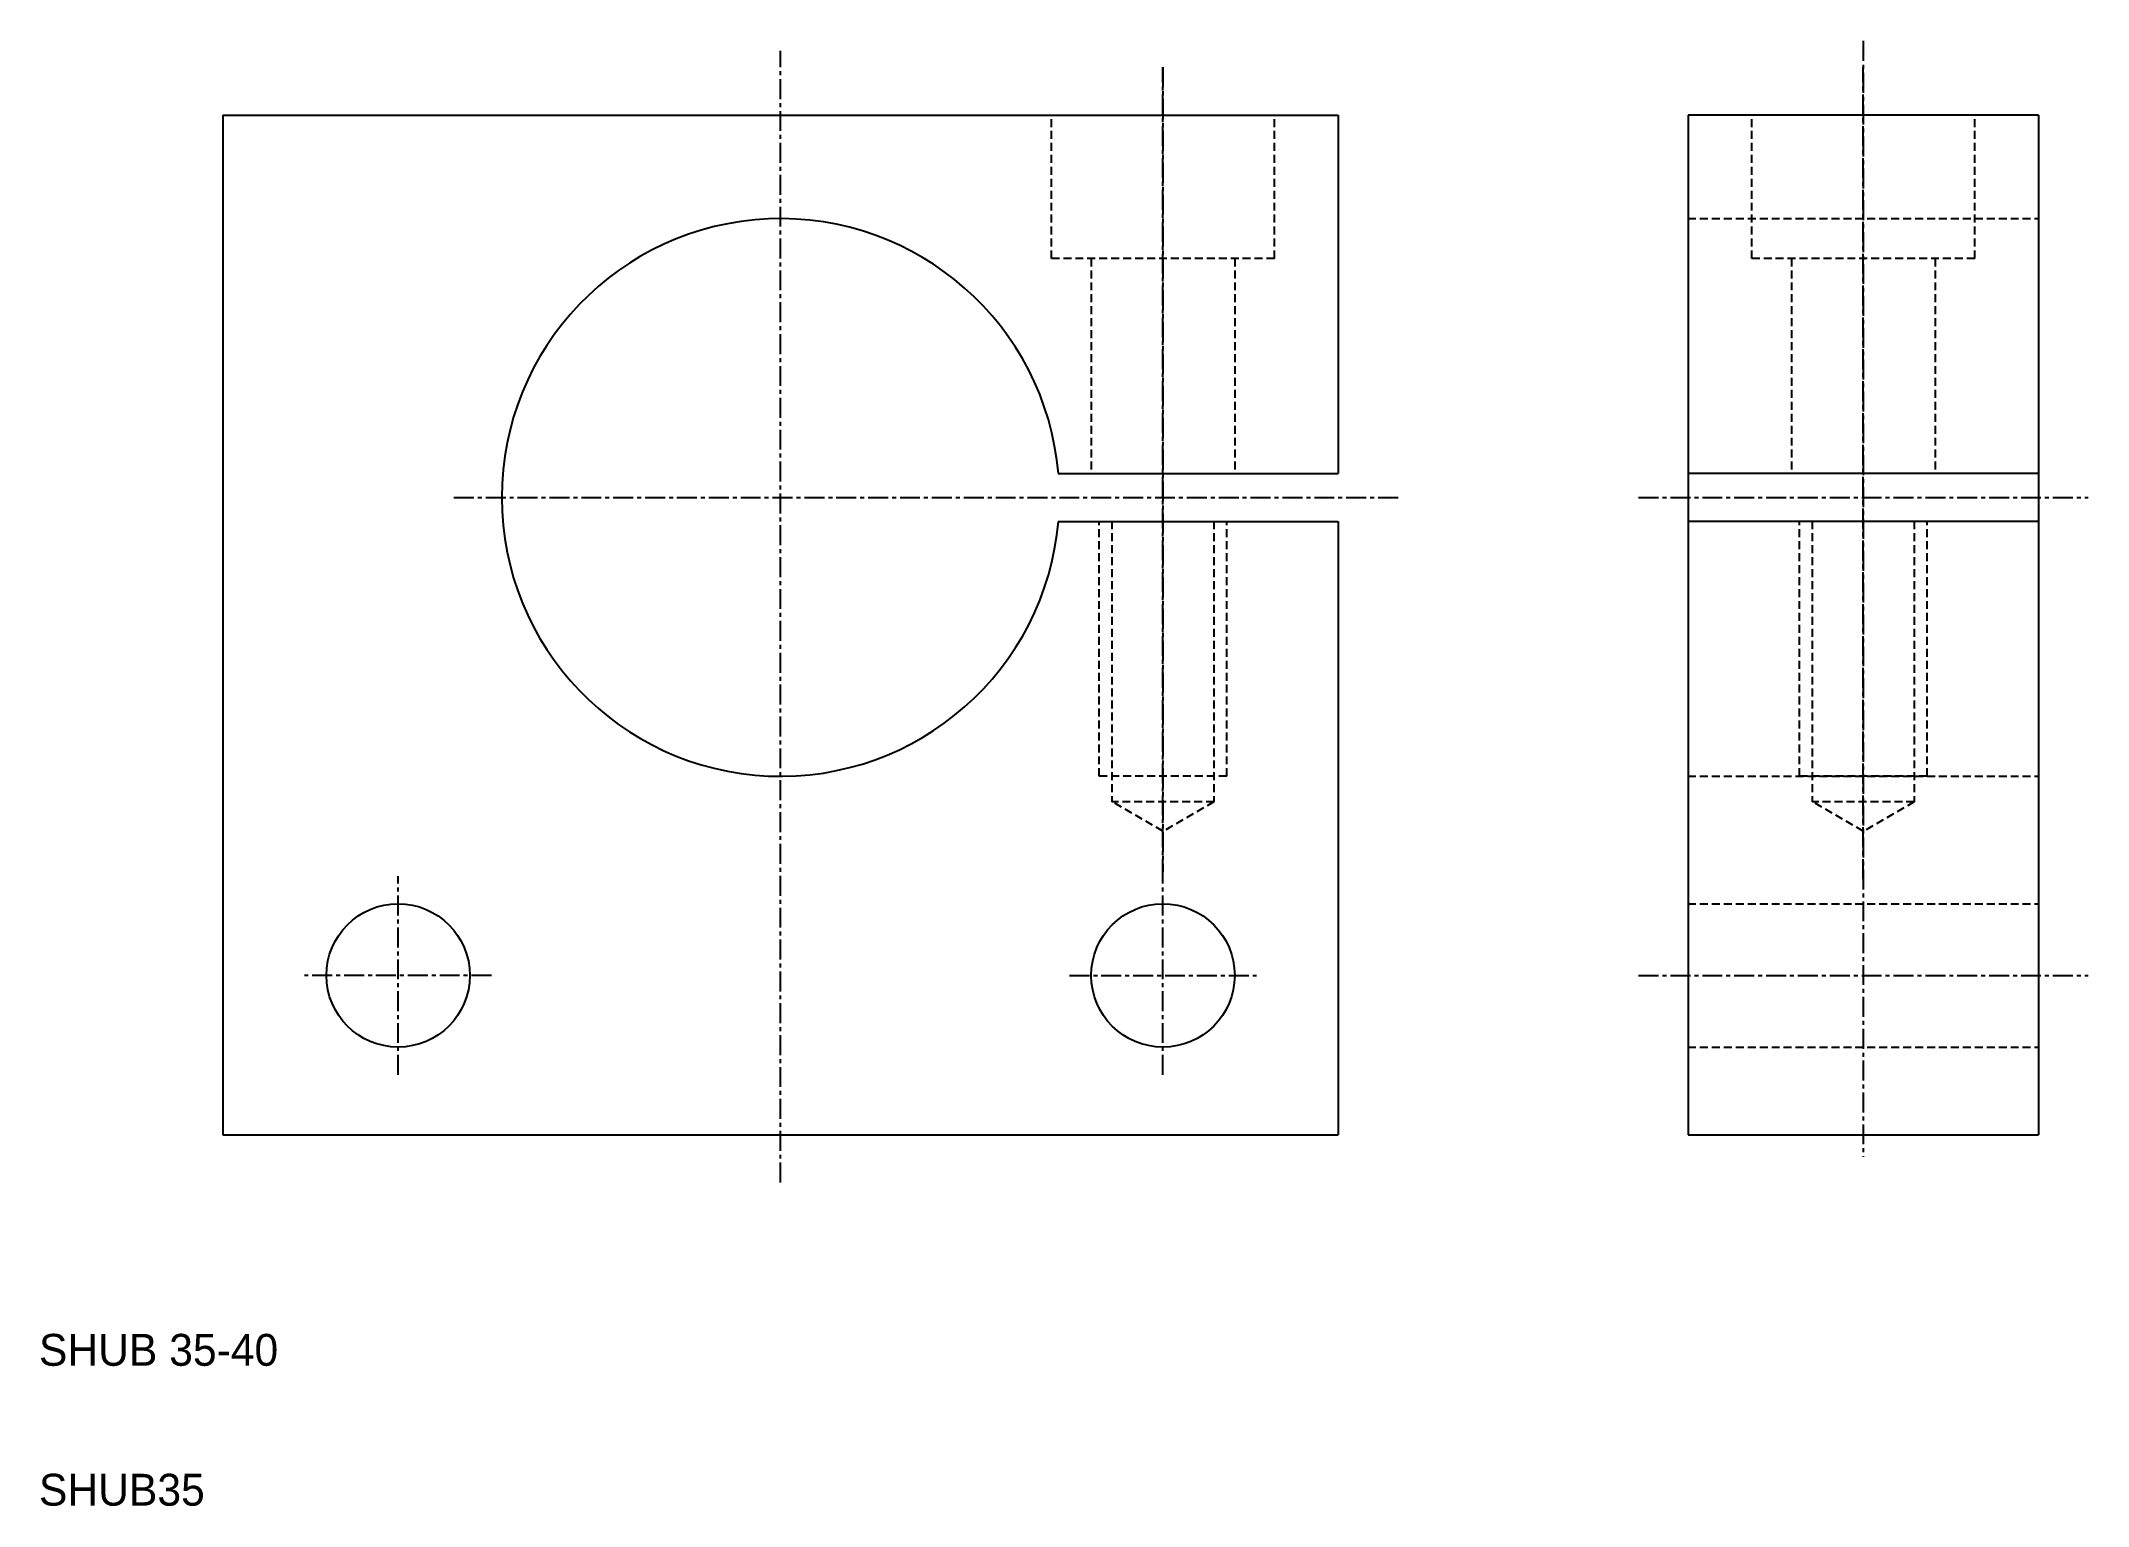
# Model space of a CAD drawing. Extents: x 38 to 166, y 80 to 172.
import ezdxf

# ---------------------------------------------------------------- set-up
doc = ezdxf.new("R2010")
doc.units = 0
doc.linetypes.add('CENTER', pattern=[2, 1.25, -0.25, 0.25, -0.25])
doc.linetypes.add('DASHED', pattern=[0.75, 0.5, -0.25])
doc.layers.get('0').update_dxf_attribs({"linetype": 'CONTINUOUS'})
doc.layers.add('CENTER', color=1, linetype='CENTER')

msp = doc.modelspace()

# ---------------------------------------------------------------- linework, layer by layer
at = {"color": 7, "linetype": 'CONTINUOUS'}
for p, q in [((49.04, 167.41), (49.04, 103.41)), ((49.04, 167.41), (119.04, 167.41)), ((119.04, 167.41), (119.04, 144.91)), ((140.99, 167.41), (140.99, 103.41)), ((162.99, 167.41), (140.99, 167.41)), ((162.99, 167.41), (162.99, 103.41)), ((101.47, 144.91), (119.04, 144.91)), ((162.99, 144.91), (140.99, 144.91)), ((101.47, 141.91), (119.04, 141.91)), ((119.04, 141.91), (119.04, 103.41)), ((162.99, 141.91), (140.99, 141.91)), ((49.04, 103.41), (119.04, 103.41)), ((140.99, 103.41), (162.99, 103.41))]:
    msp.add_line(p, q, dxfattribs=at)
at = {"color": 3, "linetype": 'DASHED'}
for p, q in [((101.04, 158.41), (101.04, 167.41)), ((115.04, 158.41), (115.04, 167.41)), ((144.99, 158.41), (144.99, 167.41)), ((158.99, 158.41), (158.99, 167.41)), ((140.99, 160.91), (162.99, 160.91)), ((115.04, 158.41), (101.04, 158.41)), ((103.54, 158.41), (103.54, 144.91)), ((112.54, 158.41), (112.54, 144.91)), ((158.99, 158.41), (144.99, 158.41)), ((147.49, 158.41), (147.49, 144.91)), ((156.49, 158.41), (156.49, 144.91)), ((104.04, 125.91), (104.04, 141.91)), ((104.84, 141.91), (104.84, 124.31)), ((111.24, 141.91), (111.24, 124.31)), ((112.04, 125.91), (112.04, 141.91)), ((147.99, 125.91), (147.99, 141.91)), ((148.79, 141.91), (148.79, 124.31)), ((155.19, 141.91), (155.19, 124.31)), ((155.99, 125.91), (155.99, 141.91)), ((112.04, 125.91), (104.04, 125.91)), ((140.99, 125.91), (162.99, 125.91)), ((155.99, 125.91), (147.99, 125.91)), ((108.04, 122.46), (104.84, 124.31)), ((111.24, 124.31), (104.84, 124.31)), ((111.24, 124.31), (108.04, 122.46)), ((155.19, 124.31), (148.79, 124.31)), ((151.99, 122.46), (148.79, 124.31)), ((155.19, 124.31), (151.99, 122.46)), ((140.99, 117.91), (162.99, 117.91)), ((140.99, 108.91), (162.99, 108.91))]:
    msp.add_line(p, q, dxfattribs=at)
at = {"color": 7, "linetype": 'CONTINUOUS'}
for centre in [(60.04, 113.41), (108.04, 113.41)]:
    msp.add_circle(centre, 4.5, dxfattribs=at)
msp.add_arc((84.04, 143.41), 17.5, 4.9171, 355.0829, dxfattribs=at)
at = {"layer": 'CENTER', "color": 1, "linetype": 'CENTER'}
for p, q in [((84.04, 100.41), (84.04, 171.45)), ((151.99, 172.06), (151.99, 102.02)), ((108.04, 119.46), (108.04, 170.41)), ((108.04, 170.41), (108.04, 119.91)), ((151.99, 119.46), (151.99, 170.41)), ((63.54, 143.41), (123.01, 143.41)), ((137.89, 143.41), (166.1, 143.41)), ((60.04, 107.17), (60.04, 119.65)), ((108.04, 107.17), (108.04, 119.65)), ((65.9, 113.41), (54.17, 113.41)), ((102.17, 113.41), (113.9, 113.41)), ((137.89, 113.41), (166.1, 113.41))]:
    msp.add_line(p, q, dxfattribs=at)

# ---------------------------------------------------------------- texts
at = {"color": 7, "linetype": 'CONTINUOUS'}
for s, p in [('SHUB 35-40', (37.5, 88.91)), ('SHUB35', (37.5, 80.13))]:
    msp.add_text(s, height=2, dxfattribs=at).set_placement(p)

doc.saveas('drawing.dxf')
